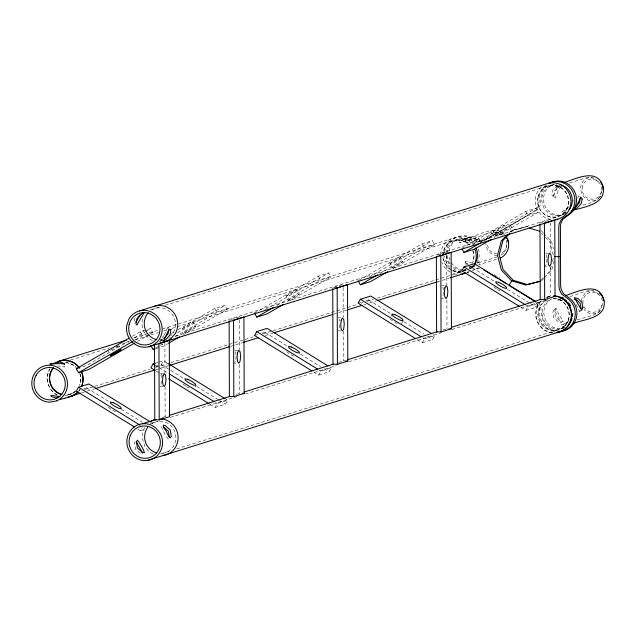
<?xml version="1.0" encoding="UTF-8"?>
<svg xmlns="http://www.w3.org/2000/svg" width="636" height="636" viewBox="0 0 636 636"><rect width="100%" height="100%" fill="white"/><g stroke="black" fill="none" stroke-linecap="round" stroke-linejoin="round"><path stroke-width="0.48" stroke-dasharray="3.18 2.39" d="M64.737 366.034L64.697 367.004L57.645 365.931M581.55 300.876C581.63 294.889 587.759 289.603 593.714 290.755M601.537 190.649C601.155 201.056 589.437 203.274 581.455 205.468M506.932 244.017L505.954 249.558L503.362 253.549M161.091 384.184L161.592 379.43M236.195 356.144L235.694 360.898L234.453 363.196L237.117 363.251M339.711 324.757L339.314 328.566L338.487 330.092M443.332 292.425L442.934 296.225L441.694 298.523L443.467 298.554M547.047 259.13L546.547 263.892L545.314 266.182L547.97 266.238M602.125 304.962C600.519 316.831 585.51 316.179 577.083 320.011M162.53 340.713L161.083 339.576M134.856 318.135L134.101 322.969L134.951 323.414M551.189 266.214L549.949 271.023L545.855 275.189M552.422 261.404L553.415 257.556M554.083 260.887L551.611 270.507L544.79 277.447M164.128 335.212L167.936 327.453L169.446 328.391M561.397 186.221L558.503 189.822L555.236 198.011L553.201 196.747L556.778 188.757L559.521 185.068M577.83 198.011L578.744 195.769L579.786 197.184M554.004 309.668L552.644 312.554L553.749 317.714L558.265 321.752L561.167 322.341L563.186 321.148L559.402 315.48L556.031 308.476L554.004 309.668L561.167 322.341M556.031 308.476L554.441 311.91L555.467 316.704L559.139 320.234L563.186 321.148M576.2 304.501L579.571 311.505L580.334 310.01M83.857 388.787L86.679 387.904L88.007 385.551M155.637 366.392L161.29 364.627L163.492 360.699L167.705 363.299M137.917 429.149L140.445 430.715L142.21 427.567M194.942 387.038L195.824 385.464M209.991 404.305L215.055 407.43L217.258 403.502L227.616 400.267L225.931 399.225M262.08 333.169L264.902 332.286L266.23 329.933M215.055 407.43L225.414 404.194L227.616 400.267M313.612 371.965L318.668 375.089L320.878 371.162L331.237 367.934L329.551 366.893M365.7 300.836L368.522 299.954L369.405 298.379M318.668 375.089L329.035 371.861L331.237 367.934M390.838 316.418L392.158 314.065M401.3 323.931L403.065 320.79M417.224 339.632L422.288 342.756L424.49 338.829L434.857 335.593L433.172 334.552M469.32 268.495L472.143 267.613L473.462 265.26M422.288 342.756L432.655 339.521L434.857 335.593M520.844 307.291L525.908 310.416L528.111 306.488L538.477 303.261L536.784 302.219M525.908 310.416L536.267 307.188L538.477 303.261M182.572 328.494L186.237 325.91L193.431 322.221L195.657 326.244L191.993 328.828L184.806 332.509L182.572 328.494L189.759 324.805L193.431 322.221M184.806 332.509L188.471 329.925L195.657 326.244M286.192 296.153L289.857 293.57L297.052 289.881L299.278 293.904L295.613 296.487L288.418 300.176L286.192 296.153L293.379 292.473L297.052 289.881M288.418 300.176L292.091 297.592L299.278 293.904M389.812 263.821L393.477 261.229L400.664 257.548L402.898 261.563L399.233 264.155L392.038 267.835L389.812 263.821L396.999 260.132L400.664 257.548M392.038 267.835L395.703 265.252L402.898 261.563M486.651 239.096C489.211 232.522 498.354 229.795 503.712 234.612M493.425 231.48L497.098 228.896L504.284 225.208L506.518 229.23L502.845 231.814L495.659 235.503L493.425 231.48L500.619 227.799L504.284 225.208M495.659 235.503L499.324 232.919L506.518 229.23M502.512 235.36C492.487 227.036 479.679 238.309 469.09 239.518L465.25 241.577L465.242 239.144C468.923 236.115 474.941 238.476 479.282 239.438L479.298 241.871L470.298 239.724L459.367 242.547L463.978 241.696L468.589 242.745L464.232 241.394M465.25 241.577L466.22 240.408M496.509 259.25L478.836 264.767L479.369 264.004L479.361 261.579L478.391 262.748L476.762 263.018M135.222 441.464L134.498 442.736L135.524 449.103L140.564 453.667L142.218 453.969M566.167 324.129L569.148 320.29L565.65 323.454L561.214 324.956L567.749 322.921M162.061 337.843L163.611 335.872M566.398 209.419L569.156 205.929L566.072 209.522L561.858 211.581L566.525 210.126M599.398 197.931L601.147 195.896M509.452 232.657L511.495 230.574L513.157 230.057L527.172 226.464L529.041 227.02M511.113 232.14L513.157 230.057L510.541 225.343L508.88 225.86L511.495 230.574L525.511 226.98M541.085 280.047L545.179 275.881M541.379 280.921L544.106 278.139M600.448 310.702C596.186 315.52 587.592 314.653 584.071 309.382M557.287 185.529L552.835 189.981L551.802 194.727L553.201 196.747M472.469 265.665L469.44 267.7L476.61 265.458M501.017 255.123L503.776 253.295M118.479 346.032L107.969 351.78M579.571 311.505L581.59 310.32M132.487 336.237L140.151 331.809L150.509 328.574L152.743 332.596L150.183 334.075M129.219 340.872L86.639 365.469L80.049 367.529M134.331 337.923L144.547 332.024M145.398 331.531L150.509 328.574M135.563 339.767L142.377 335.832L146.145 334.655M137.416 341.453L149.333 334.568M160.256 340.006L161.957 339.028M171.323 333.614L174.733 331.65M178.136 329.679L214.753 308.532L225.112 305.296L227.346 309.311L183.065 334.894M177.428 332.843L225.112 305.296M155.669 347.964L159.079 346M159.93 345.507L163.333 343.535M175.258 336.651L216.987 312.546L227.346 309.311M155.939 348.56L163.476 346.207L167.737 343.742M254.503 313.079L318.374 276.191L328.733 272.955L330.966 276.978L287.536 302.06M264.862 309.851L328.733 272.955M277.169 305.296L320.6 280.214L330.966 276.978M358.974 280.253L421.994 243.85L432.353 240.623L434.587 244.637L391.156 269.728M369.333 277.018L432.353 240.623M379.938 273.448L424.22 247.873L434.587 244.637M461.744 248.406L525.614 211.518L535.973 208.282L538.207 212.305L493.918 237.88M472.103 245.178L535.973 208.282M483.559 241.116L527.84 215.54L538.207 212.305M465.242 239.144L468.001 237.697C479.584 235.797 494.037 224.285 504.706 234.493M476.777 262.938L479.361 261.579M588.88 177.698C571.979 182.715 584.23 208.91 598.818 198.607M565.65 211.979L562.383 213.585L566.112 212.416M115.991 346.811L118.113 345.833M472.182 270.443L478.28 267.995L472.953 270.316M561.318 185.951L558.185 187.294L554.568 191.054L553.606 195.459L555.236 198.011M161.019 339.783L162.999 338.988M444.604 252.428A18.5 17.744 72.7 0 1 471.189 238.905L476.531 241.449L481.134 241.378L483.988 240.241L533.771 211.478L536.196 209.57L538.628 205.579L539.241 199.601A18.5 17.744 72.7 0 1 545.823 185.386M481.134 241.378L485.642 239.724L535.433 210.961L537.857 209.053L540.282 205.062L540.894 199.084A18.5 17.744 72.7 0 1 546.761 185.489M565.809 325.545L561.501 327.007L566.167 325.553M152.394 423.123L158.157 421.215L149.929 423.783M150.287 309.947L160.511 306.759M165.249 305.28L549.011 185.513M549.385 186.157L551.046 185.633M556.89 184.782L555.021 185.37L557.756 185.235M560.205 185.911L555.538 187.366L560.229 187.151L555.053 185.553M569.538 183.001L586.336 177.762L593.301 177.492M134.109 337.772L148.315 333.336M149.269 333.041L158.738 330.084M162.53 328.899L451.536 238.707M453.373 238.532L455.034 238.015M149.913 333.479L152.743 332.596M70.524 360.016L109.376 347.892M122.645 343.75L129.275 341.683M134.959 339.91L150.12 335.172M151.066 334.878L158.65 332.517M163.388 331.038L168.127 329.559M171.919 328.375L452.387 240.845A16.234 15.566 72.7 0 1 469.432 244.709M454.668 240.861L456.322 240.344M465.775 238.389L458.596 240.631L463.97 239.637L469.344 240.853L465.194 238.993M160.312 340.785L162.14 340.22M168.707 338.169L170.599 337.573M175.337 336.094L557.2 216.924A16.234 15.566 72.7 0 0 564.116 190.021A16.234 15.566 72.7 0 0 537.992 196.723A16.234 15.566 72.7 0 0 557.2 216.924M159.231 341.89L161.115 341.301M239.486 316.847L229.119 320.083L230.9 320.115M342.16 284.801L332.739 287.742L334.512 287.782M437.306 255.115L446.718 252.174M539.98 223.069L550.339 219.833M155.009 363.347L157.839 362.464M158.777 362.17L163.492 360.699M478.391 262.748L498.545 256.459M254.543 335.522L258.311 334.345M358.163 303.181L361.932 302.013M462.722 270.554L465.552 269.672M471.658 267.987L470.004 268.503A15.828 15.185 72.7 0 0 473.844 265.307M71.216 393.692L75.008 392.515M84.485 389.558L93.961 386.601M94.907 386.306L149.865 369.15M155.55 367.377L169.764 362.941M170.71 362.647L253.152 336.921M262.628 333.964L272.097 331.006M273.051 330.712L357.376 304.39M361.169 303.205L363.069 302.617M366.853 301.432L373.491 299.365M377.275 298.181L460.663 272.16M64.904 395.878L71.272 393.891M81.551 392.873L86.289 391.394M87.235 391.1L94.82 388.739M155.462 369.81L168.723 365.668M230.319 346.453L242.634 342.605M265.379 335.506L272.955 333.145M333.598 314.216L346.866 310.074M363.919 304.755L365.819 304.159M369.603 302.982L376.242 300.908M436.884 281.986L449.199 278.139M162.307 417.47L167.34 415.976M236.513 394.392L241.243 392.913M338.654 362.44L345.475 360.381M443.077 329.925L448.762 328.152M546.833 297.473L551.094 296.217A18.531 17.776 72.7 0 0 546.276 297.505M170.48 417.375L236.807 396.673M245.337 394.01L336.301 365.62M348.615 361.781L440.525 333.097M451.902 329.543L547.604 299.683M560.602 299.325L557.804 300.192L562.494 300.574M569.928 296.408C578.895 294.858 590.558 285.771 598.524 294.293M140.445 430.715L145.159 429.244M160.518 453.937L169.931 451.003M176.562 448.929L555.578 330.648M468.001 237.697L474.225 236.433L478.614 237.745L479.282 239.438M469.09 239.518L474.233 238.5L478.312 239.708L479.298 241.871M475.005 265.808L470.386 266.723L468.629 266.198M482.788 240.861L478.185 240.933L472.85 238.389A18.5 17.744 72.7 0 0 449.819 242.65A18.5 17.744 72.7 0 0 451.441 266.937M548.812 253.255L545.267 253.184L546.523 254.702L546.944 258.248M441.646 285.524L444.31 285.58M338.026 317.857L340.689 317.913M338.074 330.855L340.737 330.911M237.959 350.269L234.414 350.197L235.662 351.708L236.091 355.254M160.693 373.499L163.349 373.555M159.851 386.473L163.396 386.553M476.618 268.511L481.229 268.782M159.898 421.374L164.247 421.755A16.234 15.566 72.7 0 1 175.775 439.571A16.234 15.566 72.7 0 1 160.614 453.468M472.604 263.137L465.321 261.285L465.862 265.236M497.217 255.585C490.936 255.282 485.952 249.789 485.801 243.58M467.929 263.932L465.989 263.185L465.321 261.285M465.329 263.717L468.096 264.536M557.708 299.063L561.699 300.319M591.027 177.539L595.479 179.193L599.581 183.144M497.265 289.563L500.763 291.344M397.142 323.676L390.305 319.367M290.898 354.681L294.396 356.454M186.412 386.577L189.902 388.35M112.675 410.3L116.173 412.08M494.077 274.657L499.912 278.258M472.143 267.613L494.085 281.152M507.584 289.483L529.518 303.022M530.368 303.539L536.267 307.188M526.425 305.447L528.111 306.488M368.522 299.954L391.307 314.009M403.963 321.816L424.212 334.313M427.591 336.396L432.655 339.521M422.805 337.788L424.49 338.829M264.902 332.286L287.687 346.35M300.343 354.157L320.592 366.654M323.97 368.737L329.035 371.861M319.185 370.12L320.878 371.162M161.29 364.627L183.224 378.166M196.723 386.489L218.665 400.028M219.507 400.553L225.414 404.194M154.818 364.977L158.189 367.059M159.032 367.576L168.317 373.3M215.572 402.461L217.258 403.502M155.987 370.987L161.894 374.628M151.328 422.511L153.014 423.552M86.679 387.904L108.621 401.443M121.277 409.258L142.369 422.272M493.926 287.027L496.597 289.054M286.685 351.7L290.024 354.236M183.073 384.041L185.744 386.068M108.462 407.318L111.801 409.862M167.936 327.453L168.993 328.311M168.309 439.015C165.384 435.334 162.84 430.771 161.306 426.398M541.204 230.645L543.136 232.681M543.78 233.356L551.507 241.481L553.415 248.779M541.482 233.197L542.77 234.549M545.346 237.26L549.854 242.006L553.423 255.68M538.167 302.378L540.624 306.465L541.276 312.475A18.5 17.744 72.7 0 0 556.405 331.006M536.514 302.895L538.97 306.989L539.622 312.992A18.5 17.744 72.7 0 0 556.595 331.754M525.614 211.518L527.84 215.54M421.994 243.85L424.22 247.873M318.374 276.191L320.6 280.214M214.753 308.532L216.987 312.546M161.25 342.184L163.476 346.207M140.151 331.809L142.377 335.832M118.821 345.507L119.719 347.113M442.902 287.035L443.324 290.58M339.282 319.375L339.497 321.148M161.059 374.994L161.377 377.657M550.355 222.815L550.45 252.603M550.506 267.502L550.601 296.296M446.734 255.155L446.83 284.944M446.885 299.834L446.981 328.637M343.114 287.488L343.217 317.277M343.257 331.181L343.361 360.97M239.494 319.829L239.597 349.617M239.645 364.507L239.74 393.31M164.891 343.106L164.986 372.895M165.034 386.799L165.137 416.588M65.945 362.711A16.234 15.566 72.7 0 1 76.169 367.608M79.905 373.753A16.234 15.566 72.7 0 1 79.667 385.289M75.692 391.076A16.234 15.566 72.7 0 1 66.16 395.012M56.898 394.996A18.531 17.776 72.7 0 1 49.815 369.095M80.096 389.367A18.531 17.776 72.7 0 1 79.055 390.814M552.382 332.978A18.531 17.776 72.7 0 1 536.609 320.154A18.531 17.776 72.7 0 1 541.673 300.446M553.129 298.395A16.234 15.566 72.7 0 1 568.258 320.21A16.234 15.566 72.7 0 1 543.557 326.817A16.234 15.566 72.7 0 1 545.624 300.407M153.22 454.088A18.531 17.776 72.7 0 1 144.825 446.202L142.567 439.333A18.531 17.776 72.7 0 1 146.057 425.754M565.102 327.182A15.828 15.185 72.7 0 1 544.265 320.973A15.828 15.185 72.7 0 1 549.766 299.548L551.428 299.031A15.828 15.185 72.7 0 0 545.235 319.073A15.828 15.185 72.7 0 0 564.068 327.882M563.87 214.245A15.828 15.185 72.7 0 1 542.341 203.743A15.828 15.185 72.7 0 1 556.031 184.209M566.35 212.702A15.828 15.185 72.7 0 1 564.72 213.791M565.531 213.728A15.828 15.185 72.7 0 1 544.662 205.221A15.828 15.185 72.7 0 1 553.741 184.424M573.958 199.776A15.828 15.185 72.7 0 1 573.863 201.564M459.645 272.836A18.5 17.744 72.7 0 1 453.484 270.459M449.779 267.454A18.5 17.744 72.7 0 1 444.62 256.197M468.812 272.009A18.5 17.744 72.7 0 1 467.007 272.582M466.331 269.998A15.828 15.185 72.7 0 1 462.388 270.451M461.529 270.411A15.828 15.185 72.7 0 1 452.601 266.579M450.121 263.813A15.828 15.185 72.7 0 1 447.116 255.251M447.116 253.478A15.828 15.185 72.7 0 1 457.061 239.756A15.828 15.185 72.7 0 1 473.391 244.097M461.307 272.319A18.5 17.744 72.7 0 1 452.132 267.629M469.575 271.803A18.5 17.744 72.7 0 1 466.808 272.439M466.005 269.847A15.828 15.185 72.7 0 1 464.049 269.934M463.191 269.895A15.828 15.185 72.7 0 1 451.274 262.541M450.034 260.156A15.828 15.185 72.7 0 1 448.778 254.734M448.968 251.141A15.828 15.185 72.7 0 1 459.566 238.969A15.828 15.185 72.7 0 1 475.052 243.58M478.288 249.042A15.828 15.185 72.7 0 1 477.628 261.555M474.814 265.546A15.828 15.185 72.7 0 1 469.909 268.845M550.84 219.484A18.531 17.776 72.7 0 1 535.886 205.643A18.531 17.776 72.7 0 1 542.19 186.348M456.751 274.251A18.531 17.776 72.7 0 1 451.647 272.828M450.081 272.025A18.531 17.776 72.7 0 1 441.956 262.628M440.589 254.646A18.531 17.776 72.7 0 1 451.934 238.548A18.531 17.776 72.7 0 1 470.998 243.119M473.764 265.713A18.531 17.776 72.7 0 1 471.085 269.235M468.39 271.469A18.531 17.776 72.7 0 1 466.872 272.383M461.092 271.906A16.234 15.566 72.7 0 1 452.49 270.729M450.161 269.433A16.234 15.566 72.7 0 1 442.815 256.475M442.791 255.585A16.234 15.566 72.7 0 1 452.387 240.845M472.842 250.028A16.234 15.566 72.7 0 1 472.882 262.398M470.664 266.261A16.234 15.566 72.7 0 1 469.511 267.573M466.021 270.228A16.234 15.566 72.7 0 1 464.455 270.976M57.63 395.171A18.531 17.776 72.7 0 1 49.847 368.824M80.064 389.2A18.531 17.776 72.7 0 1 78.443 391.315M65.134 362.456A16.234 15.566 72.7 0 1 76.201 367.425M79.921 373.586A16.234 15.566 72.7 0 1 79.651 385.122M75.652 390.894A16.234 15.566 72.7 0 1 66.104 394.797M497.209 253.915A10.136 9.723 72.7 0 1 487.415 243.612M488.543 238.882A10.136 9.723 72.7 0 1 502.567 235.535M506.177 240.138A10.136 9.723 72.7 0 1 500.945 253.223M461.466 271.516A15.908 15.256 72.7 0 1 452.609 270.427M451.838 270.054A15.908 15.256 72.7 0 1 445.9 246.482A15.908 15.256 72.7 0 1 469.217 244.932M472.858 250.966A15.908 15.256 72.7 0 1 472.588 262.27M470.417 266.055A15.908 15.256 72.7 0 1 469.288 267.343M465.862 269.942A15.908 15.256 72.7 0 1 464.336 270.674M152.545 340.602A18.531 17.776 72.7 0 1 143.259 316.8M162.267 339.982A16.234 15.566 72.7 0 1 160.503 340.117M151.75 309.931A16.234 15.566 72.7 0 1 172.237 314.359A16.234 15.566 72.7 0 1 170.742 335.824M583.005 303.428A10.136 9.723 72.7 0 1 595.701 292.703A10.136 9.723 72.7 0 1 599.645 309.462A10.136 9.723 72.7 0 1 583.458 305.36M552.946 332.739A18.531 17.776 72.7 0 1 537.078 320.043A18.531 17.776 72.7 0 1 541.999 300.287M546.578 297.314A18.531 17.776 72.7 0 1 551.388 295.986M553.439 298.475A15.908 15.256 72.7 0 1 568.202 320.377A15.908 15.256 72.7 0 1 543.287 325.473A15.908 15.256 72.7 0 1 547.882 299.612M582.425 186.316A10.136 9.723 72.7 0 0 594.422 198.933A10.136 9.723 72.7 0 0 598.738 182.135A10.136 9.723 72.7 0 0 582.425 186.316M538.295 196.81A15.908 15.256 72.7 0 0 557.12 216.614A15.908 15.256 72.7 0 0 563.894 190.244A15.908 15.256 72.7 0 0 538.295 196.81"/><path stroke-width="0.95" d="M168.969 329.114L168.031 333.995L163.659 338.416M581.097 308.524L580.135 303.277L576.462 299.747L574.221 299.198M72.13 396.029L64.952 398.168M150.478 421.986L88.881 383.985L78.522 387.213L76.32 391.14L134.538 427.066M136.048 322.357L140.015 314.756M155.009 363.347L153.125 363.935L150.923 367.862L155.144 370.462M327.858 365.851L267.112 328.359L256.745 331.595L254.543 335.522L311.918 370.923M431.478 333.51L370.724 296.026L360.366 299.262L358.163 303.181L415.539 338.591M535.941 301.695L474.345 263.686L463.986 266.921L461.784 270.849L519.159 306.25M508.085 234.048L501.263 240.988L497.559 255.418L501.367 270.014L511.67 280.85L525.71 285.031L539.718 281.438M509.746 233.531L502.925 240.472L499.212 254.901L503.02 269.489L513.324 280.333L527.363 284.515L540.441 281.16M500.23 258.089C508.53 254.591 511.471 243.024 505.723 236.083M134.856 342.923L88.873 369.484L78.506 372.72L76.28 368.705L129.076 338.209M78.506 372.72L133.011 341.238M150.883 345.42L153.117 349.442L154.818 348.456M168.445 340.586L170.997 339.107M168.588 343.257L179.654 336.857M254.503 313.079L256.737 317.102L273.766 307.268M283.274 304.525L267.096 313.866L256.737 317.102M358.124 280.746L360.35 284.769L377.387 274.927M387.745 271.691L370.716 281.533L360.35 284.769M462.189 249.209L463.97 252.428L481.007 242.594M491.366 239.359L474.337 249.193L463.97 252.428M575.373 206.684L579.412 202.725L580.302 197.891M139.65 310.861L548.423 183.287A18.531 17.776 72.7 0 1 570.564 197.804A18.531 17.776 72.7 0 1 555.84 219.531M563.417 182.747C575.811 178.97 597.117 167.34 603.039 186.388C606.943 204.466 583.641 206.97 571.716 210.675M58.297 361.431L126.524 340.133M76.28 368.705L78.164 368.117M335.403 287.798L337.175 287.838L347.534 284.602L347.797 361.065L337.43 364.301L333.002 364.205L332.747 288.736M441.734 255.203L451.155 252.261L451.417 328.725L441.05 331.96L436.622 331.865L436.36 256.395M149.007 346.723A18.531 17.776 72.7 0 0 158.451 317.849A18.531 17.776 72.7 0 0 128.846 319.232L126.628 326.014A18.531 17.776 72.7 0 0 149.007 346.723L557.788 219.158M153.117 349.442L155.001 348.854M72.075 395.831L80.605 393.167M95.766 388.437L154.508 370.104M169.677 365.374L229.365 346.747M243.58 342.311L258.741 337.581M273.901 332.843L332.652 314.51M347.812 309.78L362.027 305.344M377.188 300.613L436.884 281.986M450.145 277.845L465.306 273.114A18.531 17.776 72.7 0 1 460.464 274.307M560.523 256.189L558.861 256.705L554.528 256.61M513.324 280.333L511.67 280.85L509.086 285.453L519.914 292.139M142.321 423.783L156.035 419.506M169.232 415.388L229.874 396.459M244.089 392.022L333.161 364.229M347.375 359.793L437.393 331.698M451.6 327.27L541.618 299.174M159.207 419.919L169.574 416.683L169.311 340.22L158.952 343.456L159.207 419.919L154.779 419.824L154.516 344.354M233.817 396.633L244.176 393.398L243.922 316.943L233.555 320.17L233.817 396.633L229.381 396.538L229.127 321.077M544.67 299.62L555.029 296.392L554.775 219.929L544.416 223.164L544.67 299.62L540.234 299.532L539.98 224.063M565.921 295.525C578.991 290.898 599.851 280.866 604.2 301.249C606.005 318.175 584.802 319.105 573.632 323.223M147.099 460.496A18.531 17.776 72.7 0 0 160.137 433.235L155.526 427.718A18.531 17.776 72.7 0 0 127.454 437.004A18.531 17.776 72.7 0 0 147.099 460.496L555.88 332.93A18.531 17.776 72.7 0 0 571.303 313.882A18.531 17.776 72.7 0 0 553.71 296.114M59.736 399.48L64.912 398.279M57.852 397.556L55.984 397.921L52.764 397.063L50.959 396.292L50.967 395.282L59.887 396.705M439.023 255.465L440.796 255.497L441.05 331.96M553.256 296.352L555.029 296.392M449.644 328.693L451.417 328.725M346.024 361.025L347.797 361.065M242.403 393.366L244.176 393.398M529.255 228.093L539.551 231.162M163.293 426.629L168.357 431.176L169.375 437.488M484.091 270.038L498.25 278.775M499.92 279.8L506.582 283.91M521.576 293.164L533.246 300.367M463.986 266.921L525.582 304.93M360.366 299.262L421.119 336.746M256.745 331.595L317.499 369.087M168.556 363.824L225.088 398.708M153.125 363.935L154.818 364.977M169.16 373.825L213.879 401.419M168.643 378.794L209.149 403.781M78.522 387.213L140.119 425.222M534.073 300.876L535.297 301.885M599.486 292.981L602.451 296.471M136.454 442.131L142.52 453.063M506.677 237.983L507.671 239.534L508.371 243.151M600.861 182.15L602.833 186.308L603.079 189.981M602.745 297.346L603.93 300.836M337.175 287.838L337.43 364.301M61.811 394.551A16.234 15.566 72.7 0 1 53.472 367.854M58.25 361.669A18.531 17.776 72.7 0 1 65.071 360.381L71.908 361.908A18.531 17.776 72.7 0 1 79.444 368.085M81.631 372.068A18.531 17.776 72.7 0 1 81.726 386.203M77.894 392.126A18.531 17.776 72.7 0 1 68.291 397.103M151.273 421.112A18.531 17.776 72.7 0 1 154.938 419.537M160.471 418.838A18.531 17.776 72.7 0 1 178.064 436.606A18.531 17.776 72.7 0 1 162.641 455.646M156.257 452.824A16.234 15.566 72.7 0 1 147.822 427.185M557.502 331.801A18.5 17.744 72.7 0 0 574.666 318.493A18.5 17.744 72.7 0 0 566.294 297.584L561.58 293.927L559.402 289.674L558.965 286.502L558.766 226.901L559.179 223.753L561.326 219.587L566.016 216.121A18.5 17.744 72.7 0 0 572.67 191.492A18.5 17.744 72.7 0 0 548.884 183.391M560.006 297.879A15.828 15.185 72.7 0 1 566.469 300.884M568.497 302.784A15.828 15.185 72.7 0 1 570.611 305.757M572.678 313.683A15.828 15.185 72.7 0 1 572.464 316.386M572.05 318.207A15.828 15.185 72.7 0 1 568.95 323.986M568.059 328.995A18.5 17.744 72.7 0 0 567.948 297.068L563.234 293.411L561.063 289.157L560.626 285.985L560.419 226.384L560.841 223.236L562.987 219.07L567.678 215.604A18.5 17.744 72.7 0 0 574.109 190.561A18.5 17.744 72.7 0 0 549.75 183.303M567.264 329.424A18.5 17.744 72.7 0 1 559.155 331.284M560.777 297.211A15.828 15.185 72.7 0 1 563.424 297.831M560.507 184.694A15.828 15.185 72.7 0 1 569.204 209.8M475.919 247.865A15.828 15.185 72.7 0 1 474.48 264.512M474.885 249.193A18.531 17.776 72.7 0 1 474.933 263.32M55.968 362.592A18.531 17.776 72.7 0 1 79.476 367.918M81.654 371.909A18.531 17.776 72.7 0 1 81.702 386.044M77.854 391.951A18.531 17.776 72.7 0 1 70.206 396.474M61.756 394.32A16.234 15.566 72.7 0 1 53.504 367.6M162.609 342.255A18.531 17.776 72.7 0 0 170.782 338.821L175.361 333.495A18.531 17.776 72.7 0 0 173.366 312.189A18.531 17.776 72.7 0 0 153.308 306.608M156.178 339.56A16.234 15.566 72.7 0 1 148.379 312.697M553.996 295.859A18.531 17.776 72.7 0 1 571.716 313.492A18.531 17.776 72.7 0 1 556.444 332.66M64.689 364.158C57.542 362.289 38.224 366.439 59.665 362.067L62.884 362.925L64.689 364.158M136.136 321.848L136.024 324.114L137.09 325.02C139.435 319.169 151.233 304.191 137.002 318.477L136.136 321.848M170.933 329.512L169.955 335.18C167.96 336.619 165.471 341.397 162.991 340.793C166.139 338.909 167.332 328.128 170.933 329.512M162.999 375.86L162.498 380.622L163.031 385.05L164.287 386.569L165.519 384.279L166.02 379.517L165.487 375.089L164.239 373.57L162.999 375.86M237.602 352.583L237.109 357.337L237.633 361.773L238.89 363.283L240.13 360.994L240.631 356.24L240.098 351.803L238.842 350.285L237.602 352.583M341.222 320.242L340.721 324.996L341.254 329.432L342.51 330.951L343.75 328.653L344.243 323.899L343.718 319.463L342.462 317.952L341.222 320.242M444.842 287.909L444.341 292.663L444.874 297.099L446.122 298.61L447.362 296.32L447.863 291.566L447.331 287.13L446.082 285.612L444.842 287.909M548.463 255.569L547.962 260.323L548.494 264.759L549.743 266.277L550.983 263.98L551.484 259.226L550.951 254.79L549.703 253.279L548.463 255.569M582.178 199.044L581.145 203.79L577.242 207.837L573.807 209.467L577.21 205.023L580.779 197.025L582.178 199.044M136.438 441.623L137.44 447.998L142.432 452.53L144.483 452.776C143.06 448.34 140.254 443.968 137.479 440.16L136.438 441.623M582.95 307.427L581.59 310.32L574.435 297.64L577.893 298.467L581.845 302.267L582.95 307.427M163.571 425.206L163.277 426.12L164.279 428.394L166.37 431.288L167.785 434.706L169.343 437.043L170.575 437.711L171.291 436.439L170.273 430.071L165.225 425.508L163.571 425.206M110.545 355.262L110.195 355.794L117.39 352.113L121.055 349.522L110.545 355.262M56.588 400.879L49.767 402.167A18.531 17.776 72.7 0 1 33.112 376.345A18.531 17.776 72.7 0 1 62.177 370.86A18.531 17.776 72.7 0 1 56.588 400.879M498.624 282.32L495.778 281.724L496.128 283.1L499.467 285.636L503.839 287.854L506.677 288.45L506.328 287.082L502.989 284.538L498.624 282.32M395.004 314.661L392.158 314.065L392.507 315.44L395.846 317.976L400.219 320.194L403.065 320.79L402.707 319.415L399.376 316.879L395.004 314.661M291.383 346.994L288.537 346.397L288.895 347.773L292.234 350.317L296.599 352.527L299.445 353.123L299.095 351.756L295.756 349.212L291.383 346.994M187.763 379.334L184.925 378.738L185.275 380.113L188.614 382.649L192.978 384.867L195.824 385.464L195.475 384.088L192.136 381.552L187.763 379.334M113.16 402.62L110.314 402.024L110.664 403.391L114.003 405.935L118.376 408.153L121.222 408.749L120.864 407.374L117.533 404.83L113.16 402.62M36.061 375.375A16.234 15.566 72.7 0 0 49.751 399.869A16.234 15.566 72.7 0 0 63.131 375.844A16.234 15.566 72.7 0 0 36.061 375.375M130.253 435.652A16.234 15.566 72.7 0 0 146.805 458.222A16.234 15.566 72.7 0 0 157.076 432.56A16.234 15.566 72.7 0 0 130.253 435.652M129.219 324.288A16.234 15.566 72.7 0 0 148.427 344.497A16.234 15.566 72.7 0 0 155.343 317.587A16.234 15.566 72.7 0 0 129.219 324.288"/></g></svg>
